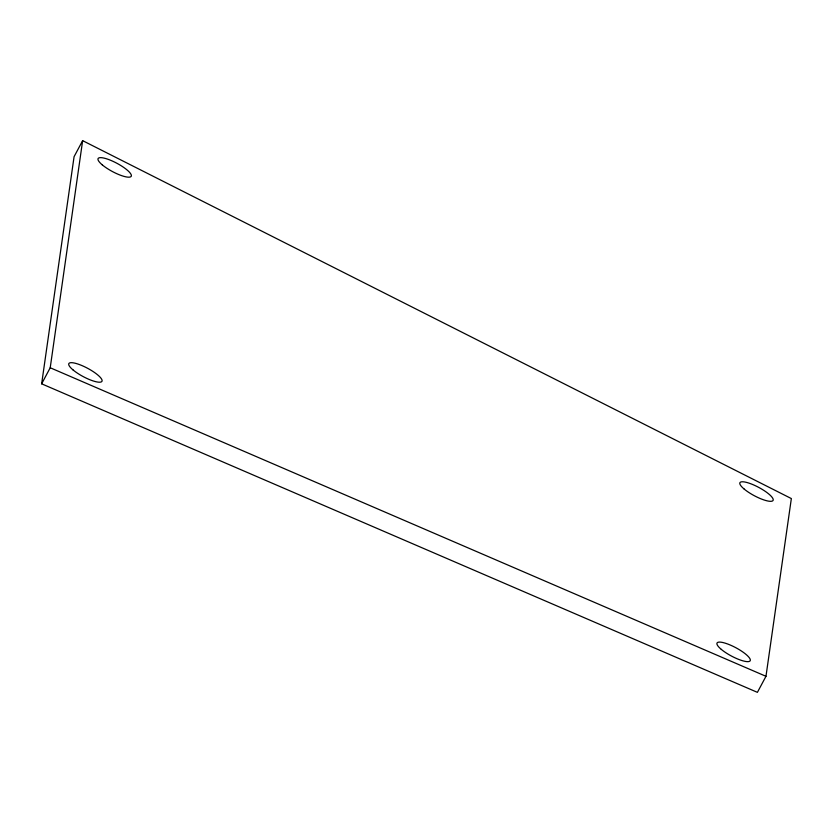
<?xml version="1.0" encoding="UTF-8"?>
<svg xmlns="http://www.w3.org/2000/svg" width="833" height="833" viewBox="0 0 833 833"><rect width="100%" height="100%" fill="white"/><g stroke="black" fill="none" stroke-linecap="round" stroke-linejoin="round"><path stroke-width="1.25" d="M41.65 383.815L74.075 156.698L82.644 140.652L791.35 498.561L765.975 676.302L757.405 692.348L41.65 383.815L50.219 367.759L82.644 140.652M50.219 367.759L765.975 676.302M744.192 489.075A18.795 4.706 28.1 0 0 772.472 500.977A18.795 4.706 28.1 0 0 752.865 484.598A18.795 4.706 28.1 0 0 744.192 489.075M102.344 164.924A18.795 4.706 28.1 0 0 130.625 176.835A18.795 4.706 28.1 0 0 111.018 160.457A18.795 4.706 28.1 0 0 102.344 164.924M73.075 369.956A18.795 4.706 28.1 0 0 101.355 381.868A18.795 4.706 28.1 0 0 81.749 365.489A18.795 4.706 28.1 0 0 73.075 369.956M721.305 649.396A18.795 4.706 28.1 0 0 749.585 661.298A18.795 4.706 28.1 0 0 729.979 644.919A18.795 4.706 28.1 0 0 721.305 649.396"/></g></svg>
